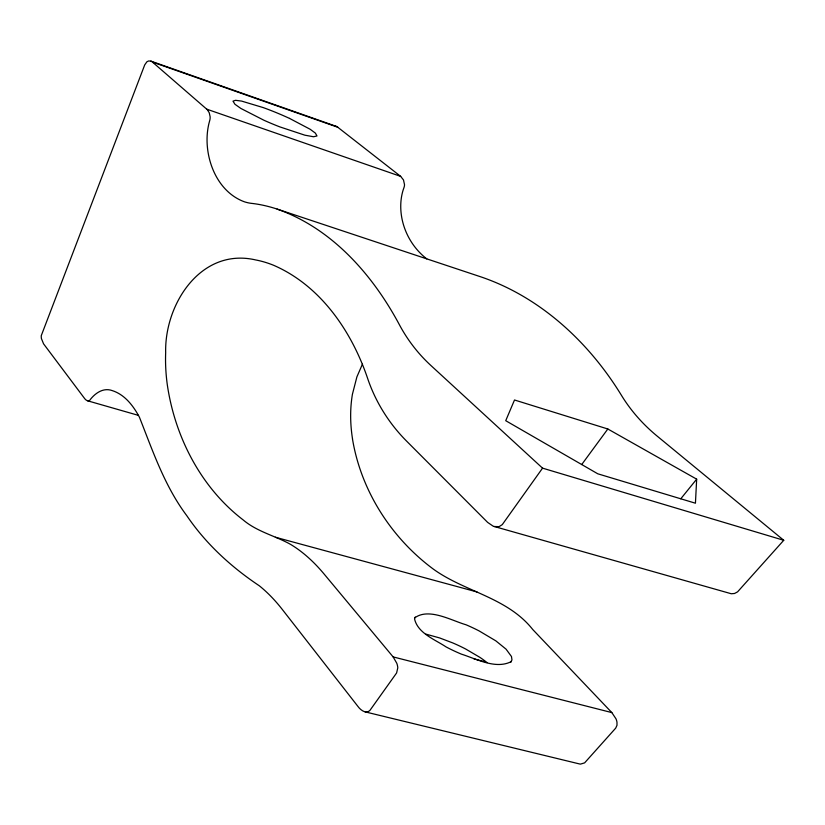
<?xml version="1.0" encoding="UTF-8"?>
<svg xmlns="http://www.w3.org/2000/svg" width="825" height="825" viewBox="0 0 825 825"><rect width="100%" height="100%" fill="white"/><g stroke="black" fill="none" stroke-linecap="round" stroke-linejoin="round"><path stroke-width="1.24" d="M696.671 479.16L695.434 503.209L597.774 473.798L505.725 420.698L514.511 399.991L607.829 428.99L696.671 479.16L680.769 498.795M362.412 364.207L356.905 376.86L352.43 394.216A597.228 262.742 21.6 0 0 352.522 438.952M510.572 662.444L511.964 659.928L511.479 656.525L506.065 649.162L495.846 640.86L479.201 630.96A86.8 38.187 21.6 0 0 466.012 624.762C451.388 620.544 428.835 607.427 414.728 617.863M494.309 526.515L731.29 593.752L734.559 593.484L737.581 591.855L783.75 540.282L542.551 468.146L502.281 524.618L499.094 526.649L494.309 526.515A5.548 2.444 21.6 0 1 493.02 526.072L487.627 522.38L406.416 440.932C388.823 423.235 375.303 401.486 367.424 377.809C351.419 330.938 320.358 285.574 273.704 265.32A43.777 19.264 21.6 0 0 255.802 259.968C200.929 247.149 164.412 304.167 165.67 352.718A754.112 331.763 21.6 0 0 167.269 384.522C174.838 436.673 200.815 487.482 243.066 519.843C256.926 531.651 274.911 535.673 290.483 544.325C303.291 551.997 314.315 562.351 323.874 573.757L393.123 656.906L396.773 663.217A54.832 24.121 21.6 0 1 397.784 667.889L396.598 672.973L369.982 710.325C366.413 714.512 360.535 710.057 358.143 706.695L282.233 609.376C275.457 600.713 267.867 592.659 259.287 585.771C231.165 566.992 205.879 543.84 186.821 515.718C164.629 486.152 152.811 451.058 139.404 417.161C133.423 406.003 124.946 394.742 112.437 390.668C103.053 387.121 94.555 393.597 89.409 400.702C87.502 401.435 85.656 399.929 84.583 398.475L43.56 343.829L41.436 338.601A51.325 22.584 21.6 0 1 41.281 335.62L144.715 64.907L146.891 61.803L148.634 60.967L150.862 61.112L335.868 126.194M581.728 464.537L607.829 428.99M511.17 661.681C495.464 669.529 476.664 658.958 461.288 654.101A86.687 38.136 21.6 0 1 446.005 646.882C434.981 639.499 417.883 633.322 414.573 619.028A20.398 8.972 21.6 0 1 415.284 617.069M425.906 634.126L439.57 637.921L452.677 642.892A83.418 36.702 21.6 0 1 465.692 649.028L479.707 657.247A62.298 27.411 21.6 0 1 487.059 662.599M365.145 711.872L579.274 763.888A4.878 2.145 21.6 0 0 580.532 764.094L584.616 762.867L615.697 728.135L616.997 725.278L616.976 722.246A44.179 19.439 21.6 0 0 615.976 718.812L611.841 712.594L532.754 629.527C507.447 597.517 465.207 592.01 433.651 569.333C391.483 538.271 361.01 490.803 352.481 438.941M393.123 656.906L611.841 712.594M474.004 658.897L484.358 661.578M275.395 537.24L476.994 591.948M87.553 400.785L138.456 415.377M150.872 61.091A2.867 1.268 21.6 0 1 152.491 62.112L207.24 109.622L209.23 112.705L210.127 116.758A54.367 23.915 21.6 0 1 209.715 120.553L208.962 123.358A335.146 147.448 21.6 0 0 207.054 138.6C206.652 163.979 219.233 192.555 244.365 201.785A18.552 8.157 21.6 0 0 251.584 203.373A65.01 28.597 21.6 0 1 277.066 209.055L481.439 277.056C540.623 297.33 588.947 342.323 621.277 395.062C630.754 410.654 643.046 424.483 657.123 436.074L783.75 540.282M206.776 109.178L400.661 176.375L403.487 179.943L404.518 184.687A43.807 19.274 21.6 0 1 403.992 187.523L403.095 190.173A268.713 118.222 21.6 0 0 400.764 204.693C400.207 225.514 410.303 246.211 426.783 258.885M152.532 62.112L337.807 127.277L400.661 176.375M277.066 209.096C331.753 228.226 372.457 274.488 399.207 324.38C407.313 339.694 418.017 353.636 430.763 365.372L542.551 468.146M289.513 118.398L310.138 129.257L315.377 133.114L316.986 135.97L313.521 136.754L304.879 135.187L279.85 126.895A151.233 66.536 21.6 0 1 263.99 120.275L240.931 108.487L234.96 104.27L233.001 101.145L235.527 100.31L241.57 101.083L263.309 107.621A147.149 64.732 21.6 0 1 289.503 118.398M335.868 126.184A3.527 1.547 21.6 0 1 337.786 127.277"/></g></svg>
